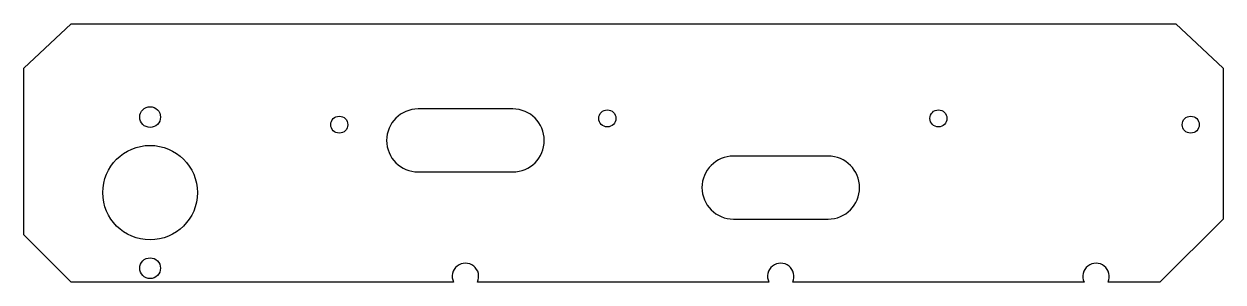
# Model space of a CAD drawing. Header units: millimetres. Extents: x 0 to 380, y 0 to 82.
import ezdxf

# ---------------------------------------------------------------- set-up
doc = ezdxf.new("R2010")
doc.units = ezdxf.units.MM

msp = doc.modelspace()

# ---------------------------------------------------------------- linework, layer by layer
for p, q in [((0, 68), (15, 82)), ((15, 82), (365.25, 82)), ((365.25, 82), (380.25, 68)), ((0, 15), (0, 68)), ((380.25, 68), (380.25, 20)), ((155, 55), (125, 55)), ((255, 40), (225, 40)), ((125, 35), (155, 35)), ((225, 20), (255, 20)), ((380.25, 20), (360.25, 0)), ((15, 0), (0, 15)), ((136.21, 0), (15, 0)), ((236.21, 0), (143.79, 0)), ((336.21, 0), (243.79, 0)), ((360.25, 0), (343.79, 0))]:
    msp.add_line(p, q)
for centre, radius in [((40, 52.41), 3.3), ((185, 52), 2.7), ((290, 52), 2.7), ((100, 50), 2.7), ((370, 50), 2.7), ((40, 28.41), 15), ((40, 4.41), 3.3)]:
    msp.add_circle(centre, radius)
for centre, radius, start, end in [((125, 45), 10, 90, 270), ((155, 45), 10, -90, 90), ((225, 30), 10, 90, 270), ((255, 30), 10, -90, 90), ((140, 1.8), 4.2, -25.3769, 205.3769), ((240, 1.8), 4.2, -25.3769, 205.3769), ((340, 1.8), 4.2, -25.3769, 205.3769)]:
    msp.add_arc(centre, radius, start, end)

doc.saveas('drawing.dxf')
